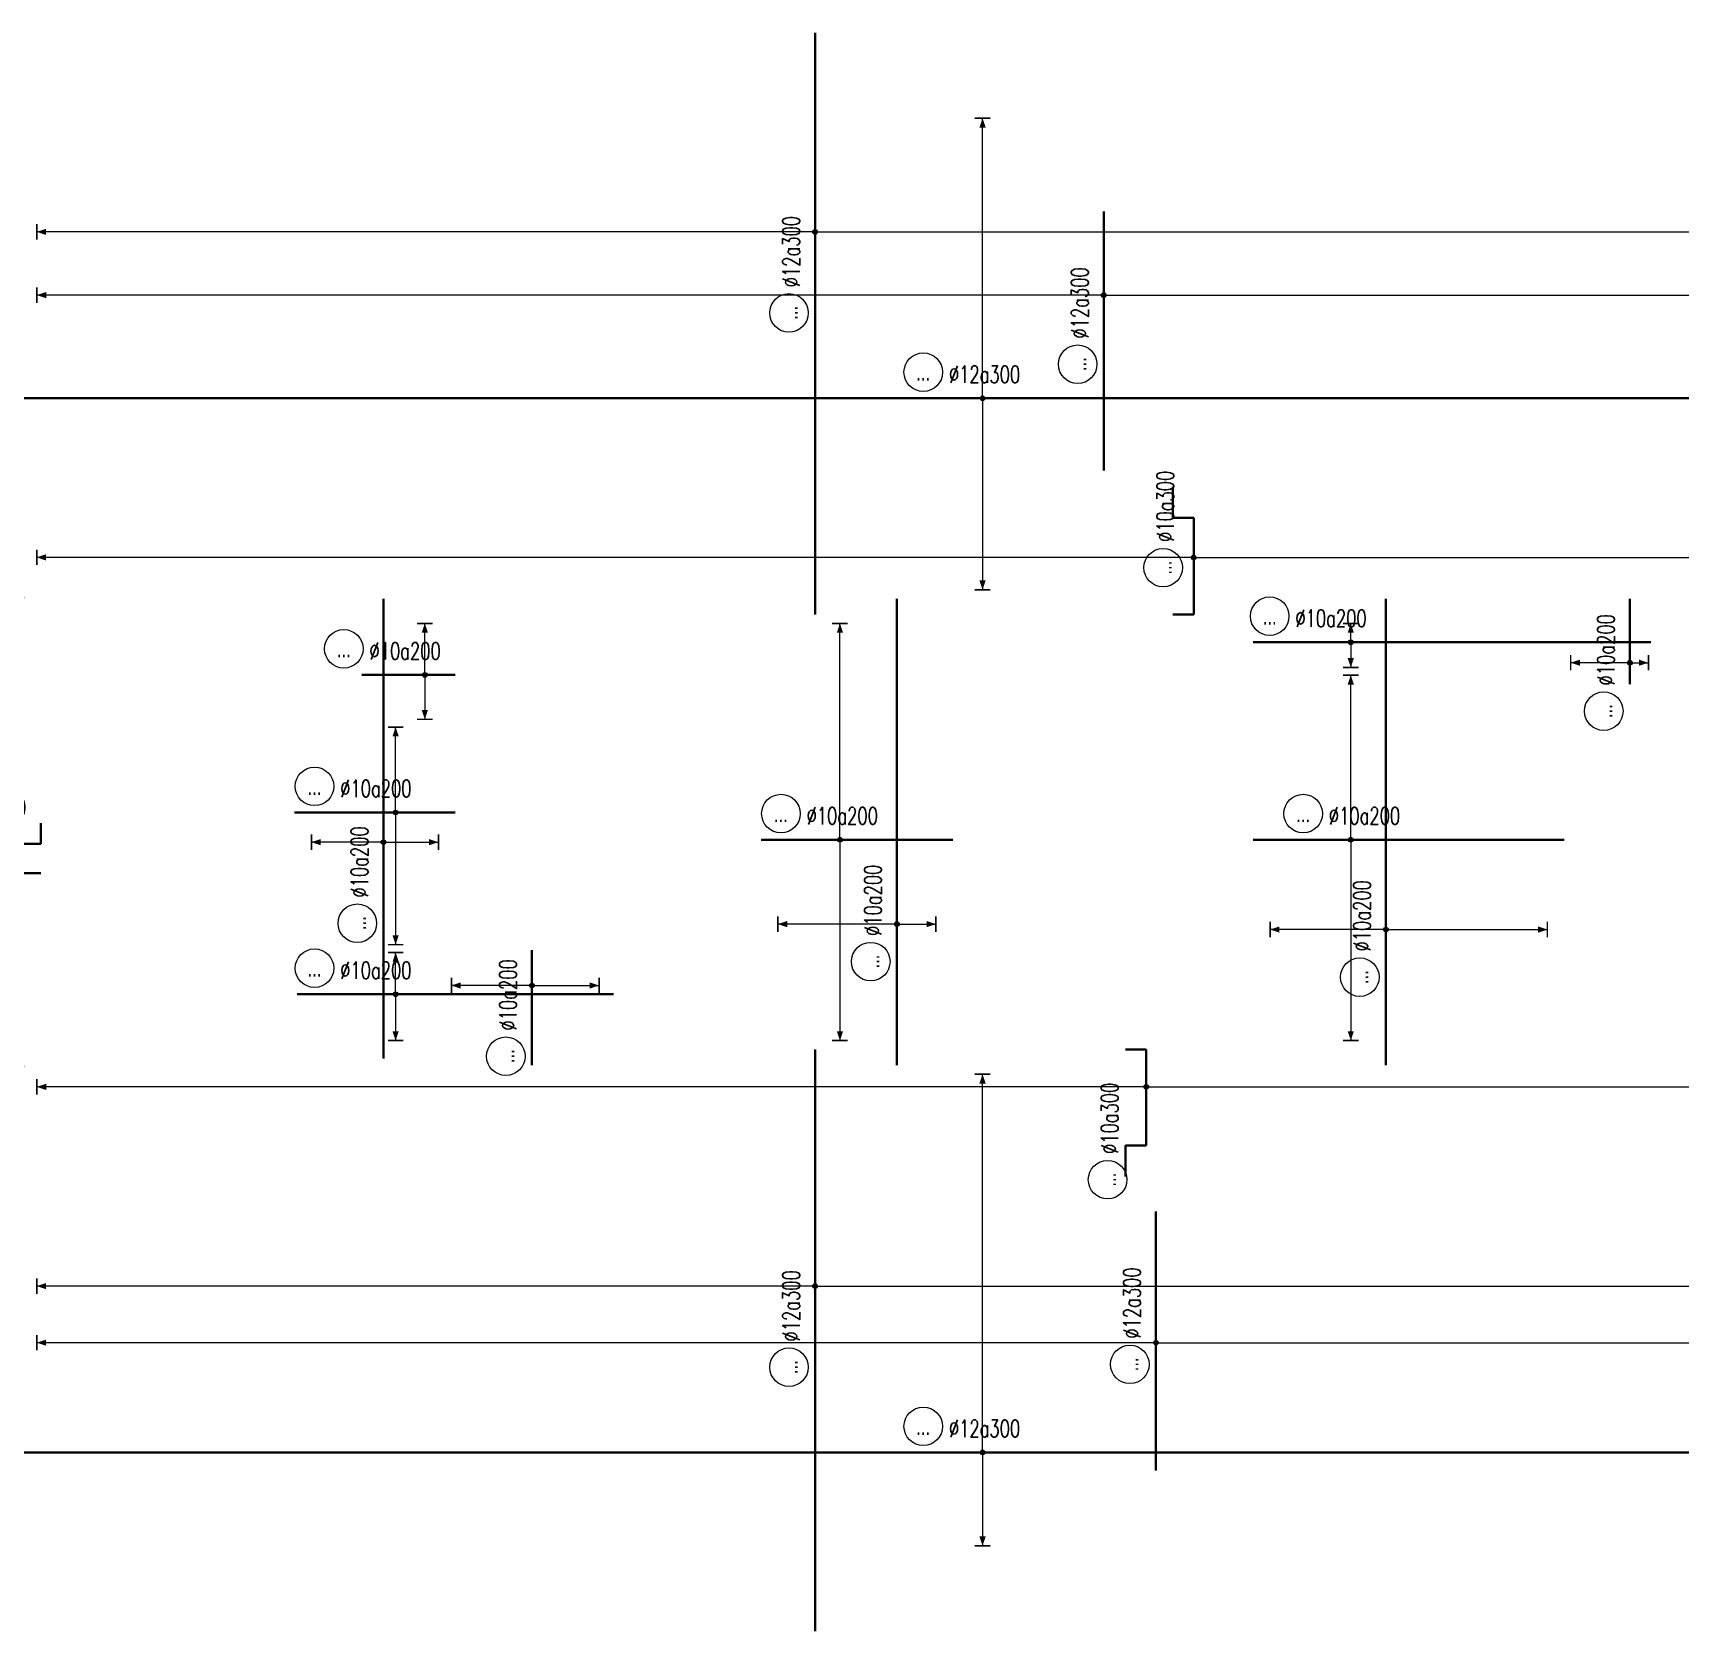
# Model space of a CAD drawing. Header units: millimetres. Extents: x 118516 to 587762, y -24154 to 50684.
# Drawn here: x 141950 to 173735, y 8280 to 39120 of the extents above; entities that cross this region are included whole.
import ezdxf
from ezdxf.enums import TextEntityAlignment as Align

# ---------------------------------------------------------------- set-up
doc = ezdxf.new("R2010")
doc.units = ezdxf.units.MM
doc.layers.get('0').update_dxf_attribs({"lineweight": 20})
for name, color, linetype, lineweight in [('NDC_S_DIM', 1, 'Continuous', 15), ('NDC_S_REBAR', 4, 'Continuous', 35), ('NDC_S_VN TEXT', 7, 'Continuous', 20)]:
    doc.layers.add(name, color=color, linetype=linetype, lineweight=lineweight)
doc.styles.add('ARIAL', font='arial.ttf', dxfattribs={"width": 0.7})
doc.styles.add('NDC_ROMANS', font='romans.shx', dxfattribs={"width": 0.7})

# ---------------------------------------------------------------- blocks, each defined once
blk = doc.blocks.new('*U42')
h = blk.add_hatch(color=6)
edge = h.paths.add_edge_path()
edge.add_arc((-75.12, 0), 0.3, 0, 360)
at = {"layer": 'NDC_S_DIM', "color": 6}
for q in [(-75.12, 48.66), (-75.12, -12.01)]:
    blk.add_line((-75.12, 0), q, dxfattribs=at)
for points in [[(-76.12, 48.66, 0.2, 0.2, 0), (-74.12, 48.66, 0, 0, 0)], [(-76.12, -12.01, 0.2, 0.2, 0), (-74.12, -12.01, 0, 0, 0)]]:
    blk.add_lwpolyline(points, format="xyseb", dxfattribs=at)
at = {"layer": 'NDC_S_DIM'}
blk.add_circle((-82.75, 3.36), 2.48, dxfattribs=at)
at = {"layer": 'NDC_S_DIM', "color": 6}
blk.add_circle((-75.12, 0), 0.3, dxfattribs=at)
for points in [[(-75.52, 47.46), (-75.12, 48.66), (-74.72, 47.46)], [(-75.52, -10.81), (-75.12, -12.01), (-74.72, -10.81)]]:
    blk.add_solid(points, dxfattribs=at)
at = {"layer": 'NDC_S_REBAR'}
for q in [(-275.95, 0), (137.51, 0)]:
    blk.add_line((0, 0), q, dxfattribs=at)
at = {"layer": 'NDC_S_VN TEXT', "style": 'ARIAL', "width": 0.7}
blk.add_attdef('KHT', text='', height=2.2, dxfattribs=at).set_placement((-82.75, 3.36), align=Align.MIDDLE_CENTER)
at = {"layer": 'NDC_S_VN TEXT', "color": 3, "style": 'NDC_ROMANS', "width": 0.7}
blk.add_attdef('DKT', (-79.45, 1.98), '', height=2.2, dxfattribs=at)
blk = doc.blocks.new('*U43')
h = blk.add_hatch(color=6)
edge = h.paths.add_edge_path()
edge.add_arc((9.16, 0), 0.3, 0, 360)
at = {"layer": 'NDC_S_DIM', "color": 6}
for q in [(9.16, 35.47), (9.16, -24.86)]:
    blk.add_line((9.16, 0), q, dxfattribs=at)
for points in [[(8.16, 35.47, 0.2, 0.2, 0), (10.16, 35.47, 0, 0, 0)], [(8.16, -24.86, 0.2, 0.2, 0), (10.16, -24.86, 0, 0, 0)]]:
    blk.add_lwpolyline(points, format="xyseb", dxfattribs=at)
at = {"layer": 'NDC_S_DIM'}
blk.add_circle((-5.62, 3.36), 2.48, dxfattribs=at)
at = {"layer": 'NDC_S_DIM', "color": 6}
blk.add_circle((9.16, 0), 0.3, dxfattribs=at)
for points in [[(8.76, 34.27), (9.16, 35.47), (9.56, 34.27)], [(8.76, -23.66), (9.16, -24.86), (9.56, -23.66)]]:
    blk.add_solid(points, dxfattribs=at)
at = {"layer": 'NDC_S_REBAR'}
for p, q in [((0, 0), (-36.15, 0)), ((-36.15, 0), (-36.15, 0)), ((0, 0), (43.52, 0)), ((43.52, 0), (43.52, 0)), ((43.52, 0), (43.52, 0)), ((-36.15, 0), (-36.15, 0))]:
    blk.add_line(p, q, dxfattribs=at)
at = {"layer": 'NDC_S_VN TEXT', "style": 'ARIAL', "width": 0.7}
blk.add_attdef('KHT', text='', height=2.2, dxfattribs=at).set_placement((-5.62, 3.36), align=Align.MIDDLE_CENTER)
at = {"layer": 'NDC_S_VN TEXT', "color": 3, "style": 'NDC_ROMANS', "width": 0.7}
blk.add_attdef('DKT', (-2.32, 1.98), '', height=2.2, dxfattribs=at)
blk = doc.blocks.new('*U49')
h = blk.add_hatch(color=6)
edge = h.paths.add_edge_path()
edge.add_arc((4.81, 0), 0.3, 0, 360)
at = {"layer": 'NDC_S_DIM', "color": 6}
for q in [(4.81, 100.13), (4.81, -154.87)]:
    blk.add_line((4.81, 0), q, dxfattribs=at)
for points in [[(3.81, 100.13, 0.2, 0.2, 0), (5.81, 100.13, 0, 0, 0)], [(3.81, -154.87, 0.2, 0.2, 0), (5.81, -154.87, 0, 0, 0)]]:
    blk.add_lwpolyline(points, format="xyseb", dxfattribs=at)
at = {"layer": 'NDC_S_DIM'}
blk.add_circle((-5.62, 3.36), 2.48, dxfattribs=at)
at = {"layer": 'NDC_S_DIM', "color": 6}
blk.add_circle((4.81, 0), 0.3, dxfattribs=at)
for points in [[(4.41, 98.93), (4.81, 100.13), (5.21, 98.93)], [(4.41, -153.67), (4.81, -154.87), (5.21, -153.67)]]:
    blk.add_solid(points, dxfattribs=at)
at = {"layer": 'NDC_S_REBAR'}
for p, q in [((0, 0), (-39.56, 0)), ((-39.56, 0), (-39.56, 0)), ((0, 0), (35.24, 0)), ((35.24, 0), (35.24, 0)), ((35.24, 0), (35.24, 0)), ((-39.56, 0), (-39.56, 0))]:
    blk.add_line(p, q, dxfattribs=at)
at = {"layer": 'NDC_S_VN TEXT', "style": 'ARIAL', "width": 0.7}
blk.add_attdef('KHT', text='', height=2.2, dxfattribs=at).set_placement((-5.62, 3.36), align=Align.MIDDLE_CENTER)
at = {"layer": 'NDC_S_VN TEXT', "color": 3, "style": 'NDC_ROMANS', "width": 0.7}
blk.add_attdef('DKT', (-2.32, 1.98), '', height=2.2, dxfattribs=at)
blk = doc.blocks.new('*U50')
h = blk.add_hatch(color=6)
edge = h.paths.add_edge_path()
edge.add_arc((4.81, 0), 0.3, 0, 360)
at = {"layer": 'NDC_S_DIM', "color": 6}
for q in [(4.81, 100.13), (4.81, -154.87)]:
    blk.add_line((4.81, 0), q, dxfattribs=at)
for points in [[(3.81, 100.13, 0.2, 0.2, 0), (5.81, 100.13, 0, 0, 0)], [(3.81, -154.87, 0.2, 0.2, 0), (5.81, -154.87, 0, 0, 0)]]:
    blk.add_lwpolyline(points, format="xyseb", dxfattribs=at)
at = {"layer": 'NDC_S_DIM'}
blk.add_circle((-5.62, 3.36), 2.48, dxfattribs=at)
at = {"layer": 'NDC_S_DIM', "color": 6}
blk.add_circle((4.81, 0), 0.3, dxfattribs=at)
for points in [[(4.41, 98.93), (4.81, 100.13), (5.21, 98.93)], [(4.41, -153.67), (4.81, -154.87), (5.21, -153.67)]]:
    blk.add_solid(points, dxfattribs=at)
at = {"layer": 'NDC_S_REBAR'}
for p, q in [((0, 0), (-44.4, 0)), ((-44.4, 0), (-44.4, 0)), ((0, 0), (30.4, 0)), ((30.4, 0), (30.4, 0)), ((30.4, 0), (30.4, 0)), ((-44.4, 0), (-44.4, 0))]:
    blk.add_line(p, q, dxfattribs=at)
at = {"layer": 'NDC_S_VN TEXT', "style": 'ARIAL', "width": 0.7}
blk.add_attdef('KHT', text='', height=2.2, dxfattribs=at).set_placement((-5.62, 3.36), align=Align.MIDDLE_CENTER)
at = {"layer": 'NDC_S_VN TEXT', "color": 3, "style": 'NDC_ROMANS', "width": 0.7}
blk.add_attdef('DKT', (-2.32, 1.98), '', height=2.2, dxfattribs=at)
blk = doc.blocks.new('*U25')
h = blk.add_hatch(color=6)
edge = h.paths.add_edge_path()
edge.add_arc((-75.12, 0), 0.3, 0, 360)
at = {"layer": 'NDC_S_DIM', "color": 6}
for q in [(-75.12, 36.04), (-75.12, -24.63)]:
    blk.add_line((-75.12, 0), q, dxfattribs=at)
for points in [[(-76.12, 36.04, 0.2, 0.2, 0), (-74.12, 36.04, 0, 0, 0)], [(-76.12, -24.63, 0.2, 0.2, 0), (-74.12, -24.63, 0, 0, 0)]]:
    blk.add_lwpolyline(points, format="xyseb", dxfattribs=at)
at = {"layer": 'NDC_S_DIM'}
blk.add_circle((-82.75, 3.36), 2.48, dxfattribs=at)
at = {"layer": 'NDC_S_DIM', "color": 6}
blk.add_circle((-75.12, 0), 0.3, dxfattribs=at)
for points in [[(-75.52, 34.84), (-75.12, 36.04), (-74.72, 34.84)], [(-75.52, -23.43), (-75.12, -24.63), (-74.72, -23.43)]]:
    blk.add_solid(points, dxfattribs=at)
at = {"layer": 'NDC_S_REBAR'}
for q in [(-275.95, 0), (137.51, 0)]:
    blk.add_line((0, 0), q, dxfattribs=at)
at = {"layer": 'NDC_S_VN TEXT', "style": 'ARIAL', "width": 0.7}
blk.add_attdef('KHT', text='', height=2.2, dxfattribs=at).set_placement((-82.75, 3.36), align=Align.MIDDLE_CENTER)
at = {"layer": 'NDC_S_VN TEXT', "color": 3, "style": 'NDC_ROMANS', "width": 0.7}
blk.add_attdef('DKT', (-79.45, 1.98), '', height=2.2, dxfattribs=at)
blk = doc.blocks.new('*U26')
h = blk.add_hatch(color=6)
edge = h.paths.add_edge_path()
edge.add_arc((3.26, 0), 0.3, 0, 360)
at = {"layer": 'NDC_S_DIM', "color": 6}
for q in [(3.26, 142.72), (3.26, -112.28)]:
    blk.add_line((3.26, 0), q, dxfattribs=at)
for points in [[(2.26, 142.72, 0.2, 0.2, 0), (4.26, 142.72, 0, 0, 0)], [(2.26, -112.28, 0.2, 0.2, 0), (4.26, -112.28, 0, 0, 0)]]:
    blk.add_lwpolyline(points, format="xyseb", dxfattribs=at)
at = {"layer": 'NDC_S_DIM'}
blk.add_circle((-8.68, 4.97), 2.48, dxfattribs=at)
at = {"layer": 'NDC_S_DIM', "color": 6}
blk.add_circle((3.26, 0), 0.3, dxfattribs=at)
for points in [[(2.86, 141.52), (3.26, 142.72), (3.66, 141.52)], [(2.86, -111.08), (3.26, -112.28), (3.66, -111.08)]]:
    blk.add_solid(points, dxfattribs=at)
at = {"layer": 'NDC_S_REBAR'}
for p, q in [((-4.29, 2.67), (-8.29, 2.67)), ((-4.29, 0), (-4.29, 2.67)), ((8.05, 0), (8.05, 2.67)), ((8.05, 2.67), (8.05, 2.67)), ((0, 0), (-4.29, 0)), ((0, 0), (8.05, 0))]:
    blk.add_line(p, q, dxfattribs=at)
at = {"layer": 'NDC_S_VN TEXT', "style": 'ARIAL', "width": 0.7}
blk.add_attdef('KHT', text='', height=2.2, dxfattribs=at).set_placement((-8.68, 4.97), align=Align.MIDDLE_CENTER)
at = {"layer": 'NDC_S_VN TEXT', "color": 3, "style": 'NDC_ROMANS', "width": 0.7}
blk.add_attdef('DKT', (-5.38, 3.6), '', height=2.2, dxfattribs=at)
blk = doc.blocks.new('*U27')
h = blk.add_hatch(color=6)
edge = h.paths.add_edge_path()
edge.add_arc((4.81, 0), 0.3, 0, 360)
at = {"layer": 'NDC_S_DIM', "color": 6}
for q in [(4.81, 148.83), (4.81, -106.17)]:
    blk.add_line((4.81, 0), q, dxfattribs=at)
for points in [[(3.81, 148.83, 0.2, 0.2, 0), (5.81, 148.83, 0, 0, 0)], [(3.81, -106.17, 0.2, 0.2, 0), (5.81, -106.17, 0, 0, 0)]]:
    blk.add_lwpolyline(points, format="xyseb", dxfattribs=at)
at = {"layer": 'NDC_S_DIM'}
blk.add_circle((3.49, 3.93), 2.48, dxfattribs=at)
at = {"layer": 'NDC_S_DIM', "color": 6}
blk.add_circle((4.81, 0), 0.3, dxfattribs=at)
for points in [[(4.41, 147.63), (4.81, 148.83), (5.21, 147.63)], [(4.41, -104.97), (4.81, -106.17), (5.21, -104.97)]]:
    blk.add_solid(points, dxfattribs=at)
at = {"layer": 'NDC_S_REBAR'}
for p, q in [((-2.52, 0), (-2.52, 2.67)), ((-2.52, 2.67), (-2.52, 2.67)), ((9.88, 0), (9.88, 2.67)), ((9.88, 2.67), (13.88, 2.67)), ((0, 0), (-2.52, 0)), ((0, 0), (9.88, 0))]:
    blk.add_line(p, q, dxfattribs=at)
at = {"layer": 'NDC_S_VN TEXT', "style": 'ARIAL', "width": 0.7}
blk.add_attdef('KHT', text='', height=2.2, dxfattribs=at).set_placement((3.49, 3.93), align=Align.MIDDLE_CENTER)
at = {"layer": 'NDC_S_VN TEXT', "color": 3, "style": 'NDC_ROMANS', "width": 0.7}
blk.add_attdef('DKT', (6.79, 2.56), '', height=2.2, dxfattribs=at)
blk = doc.blocks.new('*U29')
h = blk.add_hatch(color=6)
edge = h.paths.add_edge_path()
edge.add_arc((3.26, 0), 0.3, 0, 360)
at = {"layer": 'NDC_S_DIM', "color": 6}
for q in [(3.26, 31.71), (3.26, -28.63)]:
    blk.add_line((3.26, 0), q, dxfattribs=at)
for points in [[(2.26, 31.71, 0.2, 0.2, 0), (4.26, 31.71, 0, 0, 0)], [(2.26, -28.63, 0.2, 0.2, 0), (4.26, -28.63, 0, 0, 0)]]:
    blk.add_lwpolyline(points, format="xyseb", dxfattribs=at)
at = {"layer": 'NDC_S_DIM'}
blk.add_circle((-7.96, 4.97), 2.48, dxfattribs=at)
at = {"layer": 'NDC_S_DIM', "color": 6}
blk.add_circle((3.26, 0), 0.3, dxfattribs=at)
for points in [[(2.86, 30.51), (3.26, 31.71), (3.66, 30.51)], [(2.86, -27.43), (3.26, -28.63), (3.66, -27.43)]]:
    blk.add_solid(points, dxfattribs=at)
at = {"layer": 'NDC_S_REBAR'}
for p, q in [((-1.02, 2.67), (-5.02, 2.67)), ((-1.02, 0), (-1.02, 2.67)), ((6.38, 0), (6.38, 2.67)), ((6.38, 2.67), (6.38, 2.67)), ((0, 0), (-1.02, 0)), ((0, 0), (6.38, 0))]:
    blk.add_line(p, q, dxfattribs=at)
at = {"layer": 'NDC_S_VN TEXT', "style": 'ARIAL', "width": 0.7}
blk.add_attdef('KHT', text='', height=2.2, dxfattribs=at).set_placement((-7.96, 4.97), align=Align.MIDDLE_CENTER)
at = {"layer": 'NDC_S_VN TEXT', "color": 3, "style": 'NDC_ROMANS', "width": 0.7}
blk.add_attdef('DKT', (-4.66, 3.6), '', height=2.2, dxfattribs=at)
blk = doc.blocks.new('*U72')
h = blk.add_hatch(color=6)
edge = h.paths.add_edge_path()
edge.add_arc((0.5, 0), 0.3, 0, 360)
at = {"layer": 'NDC_S_DIM', "color": 6}
for q in [(0.5, 21.16), (0.5, -25.84)]:
    blk.add_line((0.5, 0), q, dxfattribs=at)
for points in [[(-0.5, 21.16, 0.2, 0.2, 0), (1.5, 21.16, 0, 0, 0)], [(-0.5, -25.84, 0.2, 0.2, 0), (1.5, -25.84, 0, 0, 0)]]:
    blk.add_lwpolyline(points, format="xyseb", dxfattribs=at)
at = {"layer": 'NDC_S_DIM'}
blk.add_circle((-5.62, 3.36), 2.48, dxfattribs=at)
at = {"layer": 'NDC_S_DIM', "color": 6}
blk.add_circle((0.5, 0), 0.3, dxfattribs=at)
for points in [[(0.1, 19.96), (0.5, 21.16), (0.9, 19.96)], [(0.1, -24.64), (0.5, -25.84), (0.9, -24.64)]]:
    blk.add_solid(points, dxfattribs=at)
at = {"layer": 'NDC_S_REBAR'}
for p, q in [((0, 0), (-12.04, 0)), ((-12.04, 0), (-12.04, 0)), ((0, 0), (27.96, 0)), ((27.96, 0), (27.96, 0)), ((27.96, 0), (27.96, 0)), ((-12.04, 0), (-12.04, 0))]:
    blk.add_line(p, q, dxfattribs=at)
at = {"layer": 'NDC_S_VN TEXT', "style": 'ARIAL', "width": 0.7}
blk.add_attdef('KHT', text='', height=2.2, dxfattribs=at).set_placement((-5.62, 3.36), align=Align.MIDDLE_CENTER)
at = {"layer": 'NDC_S_VN TEXT', "color": 3, "style": 'NDC_ROMANS', "width": 0.7}
blk.add_attdef('DKT', (-2.32, 1.98), '', height=2.2, dxfattribs=at)
blk = doc.blocks.new('*U71')
h = blk.add_hatch(color=6)
edge = h.paths.add_edge_path()
edge.add_arc((1.97, 0), 0.3, 0, 360)
at = {"layer": 'NDC_S_DIM', "color": 6}
for q in [(1.97, 27.83), (1.97, -25.84)]:
    blk.add_line((1.97, 0), q, dxfattribs=at)
for points in [[(0.97, 27.83, 0.2, 0.2, 0), (2.97, 27.83, 0, 0, 0)], [(0.97, -25.84, 0.2, 0.2, 0), (2.97, -25.84, 0, 0, 0)]]:
    blk.add_lwpolyline(points, format="xyseb", dxfattribs=at)
at = {"layer": 'NDC_S_DIM'}
blk.add_circle((-5.62, 3.36), 2.48, dxfattribs=at)
at = {"layer": 'NDC_S_DIM', "color": 6}
blk.add_circle((1.97, 0), 0.3, dxfattribs=at)
for points in [[(1.57, 26.63), (1.97, 27.83), (2.37, 26.63)], [(1.57, -24.64), (1.97, -25.84), (2.37, -24.64)]]:
    blk.add_solid(points, dxfattribs=at)
at = {"layer": 'NDC_S_REBAR'}
for p, q in [((0, 0), (-8.18, 0)), ((-8.18, 0), (-8.18, 0)), ((0, 0), (16.48, 0)), ((16.48, 0), (16.48, 0)), ((16.48, 0), (16.48, 0)), ((-8.18, 0), (-8.18, 0))]:
    blk.add_line(p, q, dxfattribs=at)
at = {"layer": 'NDC_S_VN TEXT', "style": 'ARIAL', "width": 0.7}
blk.add_attdef('KHT', text='', height=2.2, dxfattribs=at).set_placement((-5.62, 3.36), align=Align.MIDDLE_CENTER)
at = {"layer": 'NDC_S_VN TEXT', "color": 3, "style": 'NDC_ROMANS', "width": 0.7}
blk.add_attdef('DKT', (-2.32, 1.98), '', height=2.2, dxfattribs=at)
blk = doc.blocks.new('*U70')
h = blk.add_hatch(color=6)
edge = h.paths.add_edge_path()
edge.add_arc((4.81, 0), 0.3, 0, 360)
at = {"layer": 'NDC_S_DIM', "color": 6}
for q in [(4.81, 5.38), (4.81, -5.95)]:
    blk.add_line((4.81, 0), q, dxfattribs=at)
for points in [[(3.81, 5.38, 0.2, 0.2, 0), (5.81, 5.38, 0, 0, 0)], [(3.81, -5.95, 0.2, 0.2, 0), (5.81, -5.95, 0, 0, 0)]]:
    blk.add_lwpolyline(points, format="xyseb", dxfattribs=at)
at = {"layer": 'NDC_S_DIM'}
blk.add_circle((-5.62, 3.36), 2.48, dxfattribs=at)
at = {"layer": 'NDC_S_DIM', "color": 6}
blk.add_circle((4.81, 0), 0.3, dxfattribs=at)
for points in [[(4.41, 4.18), (4.81, 5.38), (5.21, 4.18)], [(4.41, -4.75), (4.81, -5.95), (5.21, -4.75)]]:
    blk.add_solid(points, dxfattribs=at)
at = {"layer": 'NDC_S_REBAR'}
for p, q in [((0, 0), (-7.85, 0)), ((-7.85, 0), (-7.85, 0)), ((0, 0), (32.82, 0)), ((32.82, 0), (32.82, 0)), ((32.82, 0), (32.82, 0)), ((-7.85, 0), (-7.85, 0))]:
    blk.add_line(p, q, dxfattribs=at)
at = {"layer": 'NDC_S_VN TEXT', "style": 'ARIAL', "width": 0.7}
blk.add_attdef('KHT', text='', height=2.2, dxfattribs=at).set_placement((-5.62, 3.36), align=Align.MIDDLE_CENTER)
at = {"layer": 'NDC_S_VN TEXT', "color": 3, "style": 'NDC_ROMANS', "width": 0.7}
blk.add_attdef('DKT', (-2.32, 1.98), '', height=2.2, dxfattribs=at)
blk = doc.blocks.new('*U69')
h = blk.add_hatch(color=6)
edge = h.paths.add_edge_path()
edge.add_arc((4.81, 0), 0.3, 0, 360)
at = {"layer": 'NDC_S_DIM', "color": 6}
for q in [(4.81, 10.99), (4.81, -17.01)]:
    blk.add_line((4.81, 0), q, dxfattribs=at)
for points in [[(3.81, 10.99, 0.2, 0.2, 0), (5.81, 10.99, 0, 0, 0)], [(3.81, -17.01, 0.2, 0.2, 0), (5.81, -17.01, 0, 0, 0)]]:
    blk.add_lwpolyline(points, format="xyseb", dxfattribs=at)
at = {"layer": 'NDC_S_DIM'}
blk.add_circle((-5.62, 3.36), 2.48, dxfattribs=at)
at = {"layer": 'NDC_S_DIM', "color": 6}
blk.add_circle((4.81, 0), 0.3, dxfattribs=at)
for points in [[(4.41, 9.79), (4.81, 10.99), (5.21, 9.79)], [(4.41, -15.81), (4.81, -17.01), (5.21, -15.81)]]:
    blk.add_solid(points, dxfattribs=at)
at = {"layer": 'NDC_S_REBAR'}
for p, q in [((0, 0), (-8.18, 0)), ((-8.18, 0), (-8.18, 0)), ((0, 0), (12.48, 0)), ((12.48, 0), (12.48, 0)), ((12.48, 0), (12.48, 0)), ((-8.18, 0), (-8.18, 0))]:
    blk.add_line(p, q, dxfattribs=at)
at = {"layer": 'NDC_S_VN TEXT', "style": 'ARIAL', "width": 0.7}
blk.add_attdef('KHT', text='', height=2.2, dxfattribs=at).set_placement((-5.62, 3.36), align=Align.MIDDLE_CENTER)
at = {"layer": 'NDC_S_VN TEXT', "color": 3, "style": 'NDC_ROMANS', "width": 0.7}
blk.add_attdef('DKT', (-2.32, 1.98), '', height=2.2, dxfattribs=at)
blk = doc.blocks.new('*U68')
h = blk.add_hatch(color=6)
edge = h.paths.add_edge_path()
edge.add_arc((4.81, 0), 0.3, 0, 360)
at = {"layer": 'NDC_S_DIM', "color": 6}
for q in [(4.81, 6.63), (4.81, -5.71)]:
    blk.add_line((4.81, 0), q, dxfattribs=at)
for points in [[(3.81, 6.63, 0.2, 0.2, 0), (5.81, 6.63, 0, 0, 0)], [(3.81, -5.71, 0.2, 0.2, 0), (5.81, -5.71, 0, 0, 0)]]:
    blk.add_lwpolyline(points, format="xyseb", dxfattribs=at)
at = {"layer": 'NDC_S_DIM'}
blk.add_circle((-5.62, 3.36), 2.48, dxfattribs=at)
at = {"layer": 'NDC_S_DIM', "color": 6}
blk.add_circle((4.81, 0), 0.3, dxfattribs=at)
for points in [[(4.41, 5.43), (4.81, 6.63), (5.21, 5.43)], [(4.41, -4.51), (4.81, -5.71), (5.21, -4.51)]]:
    blk.add_solid(points, dxfattribs=at)
at = {"layer": 'NDC_S_REBAR'}
for p, q in [((0, 0), (-3.28, 0)), ((-3.28, 0), (-3.28, 0)), ((0, 0), (8.72, 0)), ((8.72, 0), (8.72, 0)), ((8.72, 0), (8.72, 0)), ((-3.28, 0), (-3.28, 0))]:
    blk.add_line(p, q, dxfattribs=at)
at = {"layer": 'NDC_S_VN TEXT', "style": 'ARIAL', "width": 0.7}
blk.add_attdef('KHT', text='', height=2.2, dxfattribs=at).set_placement((-5.62, 3.36), align=Align.MIDDLE_CENTER)
at = {"layer": 'NDC_S_VN TEXT', "color": 3, "style": 'NDC_ROMANS', "width": 0.7}
blk.add_attdef('DKT', (-2.32, 1.98), '', height=2.2, dxfattribs=at)
blk = doc.blocks.new('*U67')
h = blk.add_hatch(color=6)
edge = h.paths.add_edge_path()
edge.add_arc((4.81, 0), 0.3, 0, 360)
at = {"layer": 'NDC_S_DIM', "color": 6}
for q in [(4.81, 2.43), (4.81, -3.24)]:
    blk.add_line((4.81, 0), q, dxfattribs=at)
for points in [[(3.81, 2.43, 0.2, 0.2, 0), (5.81, 2.43, 0, 0, 0)], [(3.81, -3.24, 0.2, 0.2, 0), (5.81, -3.24, 0, 0, 0)]]:
    blk.add_lwpolyline(points, format="xyseb", dxfattribs=at)
at = {"layer": 'NDC_S_DIM'}
blk.add_circle((-5.62, 3.36), 2.48, dxfattribs=at)
at = {"layer": 'NDC_S_DIM', "color": 6}
blk.add_circle((4.81, 0), 0.3, dxfattribs=at)
for points in [[(4.41, 1.23), (4.81, 2.43), (5.21, 1.23)], [(4.41, -2.04), (4.81, -3.24), (5.21, -2.04)]]:
    blk.add_solid(points, dxfattribs=at)
at = {"layer": 'NDC_S_REBAR'}
for p, q in [((0, 0), (-7.73, 0)), ((-7.73, 0), (-7.73, 0)), ((0, 0), (43.4, 0)), ((43.4, 0), (43.4, 0)), ((43.4, 0), (43.4, 0)), ((-7.73, 0), (-7.73, 0))]:
    blk.add_line(p, q, dxfattribs=at)
at = {"layer": 'NDC_S_VN TEXT', "style": 'ARIAL', "width": 0.7}
blk.add_attdef('KHT', text='', height=2.2, dxfattribs=at).set_placement((-5.62, 3.36), align=Align.MIDDLE_CENTER)
at = {"layer": 'NDC_S_VN TEXT', "color": 3, "style": 'NDC_ROMANS', "width": 0.7}
blk.add_attdef('DKT', (-2.32, 1.98), '', height=2.2, dxfattribs=at)
blk = doc.blocks.new('*U66')
h = blk.add_hatch(color=6)
edge = h.paths.add_edge_path()
edge.add_arc((-0.79, 0), 0.3, 0, 360)
at = {"layer": 'NDC_S_DIM', "color": 6}
for q in [(-0.79, 15.31), (-0.79, -5.02)]:
    blk.add_line((-0.79, 0), q, dxfattribs=at)
for points in [[(-1.79, 15.31, 0.2, 0.2, 0), (0.21, 15.31, 0, 0, 0)], [(-1.79, -5.02, 0.2, 0.2, 0), (0.21, -5.02, 0, 0, 0)]]:
    blk.add_lwpolyline(points, format="xyseb", dxfattribs=at)
at = {"layer": 'NDC_S_DIM'}
blk.add_circle((-5.62, 3.36), 2.48, dxfattribs=at)
at = {"layer": 'NDC_S_DIM', "color": 6}
blk.add_circle((-0.79, 0), 0.3, dxfattribs=at)
for points in [[(-1.19, 14.11), (-0.79, 15.31), (-0.39, 14.11)], [(-1.19, -3.82), (-0.79, -5.02), (-0.39, -3.82)]]:
    blk.add_solid(points, dxfattribs=at)
at = {"layer": 'NDC_S_REBAR'}
for p, q in [((0, 0), (-18.94, 0)), ((-18.94, 0), (-18.94, 0)), ((0, 0), (41.06, 0)), ((41.06, 0), (41.06, 0)), ((41.06, 0), (41.06, 0)), ((-18.94, 0), (-18.94, 0))]:
    blk.add_line(p, q, dxfattribs=at)
at = {"layer": 'NDC_S_VN TEXT', "style": 'ARIAL', "width": 0.7}
blk.add_attdef('KHT', text='', height=2.2, dxfattribs=at).set_placement((-5.62, 3.36), align=Align.MIDDLE_CENTER)
at = {"layer": 'NDC_S_VN TEXT', "color": 3, "style": 'NDC_ROMANS', "width": 0.7}
blk.add_attdef('DKT', (-2.32, 1.98), '', height=2.2, dxfattribs=at)
blk = doc.blocks.new('*U65')
h = blk.add_hatch(color=6)
edge = h.paths.add_edge_path()
edge.add_arc((0.5, 0), 0.3, 0, 360)
at = {"layer": 'NDC_S_DIM', "color": 6}
for q in [(0.5, 14.9), (0.5, -20.77)]:
    blk.add_line((0.5, 0), q, dxfattribs=at)
for points in [[(-0.5, 14.9, 0.2, 0.2, 0), (1.5, 14.9, 0, 0, 0)], [(-0.5, -20.77, 0.2, 0.2, 0), (1.5, -20.77, 0, 0, 0)]]:
    blk.add_lwpolyline(points, format="xyseb", dxfattribs=at)
at = {"layer": 'NDC_S_DIM'}
blk.add_circle((-5.62, 3.36), 2.48, dxfattribs=at)
at = {"layer": 'NDC_S_DIM', "color": 6}
blk.add_circle((0.5, 0), 0.3, dxfattribs=at)
for points in [[(0.1, 13.7), (0.5, 14.9), (0.9, 13.7)], [(0.1, -19.57), (0.5, -20.77), (0.9, -19.57)]]:
    blk.add_solid(points, dxfattribs=at)
at = {"layer": 'NDC_S_REBAR'}
for p, q in [((0, 0), (-16.95, 0)), ((-16.95, 0), (-16.95, 0)), ((0, 0), (43.05, 0)), ((43.05, 0), (43.05, 0)), ((43.05, 0), (43.05, 0)), ((-16.95, 0), (-16.95, 0))]:
    blk.add_line(p, q, dxfattribs=at)
at = {"layer": 'NDC_S_VN TEXT', "style": 'ARIAL', "width": 0.7}
blk.add_attdef('KHT', text='', height=2.2, dxfattribs=at).set_placement((-5.62, 3.36), align=Align.MIDDLE_CENTER)
at = {"layer": 'NDC_S_VN TEXT', "color": 3, "style": 'NDC_ROMANS', "width": 0.7}
blk.add_attdef('DKT', (-2.32, 1.98), '', height=2.2, dxfattribs=at)
blk = doc.blocks.new('*U64')
h = blk.add_hatch(color=6)
edge = h.paths.add_edge_path()
edge.add_arc((0.61, 0), 0.3, 0, 360)
at = {"layer": 'NDC_S_DIM', "color": 6}
for q in [(0.61, 7.61), (0.61, -2.39)]:
    blk.add_line((0.61, 0), q, dxfattribs=at)
for points in [[(-0.39, 7.61, 0.2, 0.2, 0), (1.61, 7.61, 0, 0, 0)], [(-0.39, -2.39, 0.2, 0.2, 0), (1.61, -2.39, 0, 0, 0)]]:
    blk.add_lwpolyline(points, format="xyseb", dxfattribs=at)
at = {"layer": 'NDC_S_DIM'}
blk.add_circle((-5.62, 3.36), 2.48, dxfattribs=at)
at = {"layer": 'NDC_S_DIM', "color": 6}
blk.add_circle((0.61, 0), 0.3, dxfattribs=at)
for points in [[(0.21, 6.41), (0.61, 7.61), (1.01, 6.41)], [(0.21, -1.19), (0.61, -2.39), (1.01, -1.19)]]:
    blk.add_solid(points, dxfattribs=at)
at = {"layer": 'NDC_S_REBAR'}
for p, q in [((0, 0), (-2.17, 0)), ((-2.17, 0), (-2.17, 0)), ((0, 0), (8.83, 0)), ((8.83, 0), (8.83, 0)), ((8.83, 0), (8.83, 0)), ((-2.17, 0), (-2.17, 0))]:
    blk.add_line(p, q, dxfattribs=at)
at = {"layer": 'NDC_S_VN TEXT', "style": 'ARIAL', "width": 0.7}
blk.add_attdef('KHT', text='', height=2.2, dxfattribs=at).set_placement((-5.62, 3.36), align=Align.MIDDLE_CENTER)
at = {"layer": 'NDC_S_VN TEXT', "color": 3, "style": 'NDC_ROMANS', "width": 0.7}
blk.add_attdef('DKT', (-2.32, 1.98), '', height=2.2, dxfattribs=at)
blk = doc.blocks.new('*U63')
h = blk.add_hatch(color=6)
edge = h.paths.add_edge_path()
edge.add_arc((4.81, 0), 0.3, 0, 360)
at = {"layer": 'NDC_S_DIM', "color": 6}
for q in [(4.81, 9.26), (4.81, -7.07)]:
    blk.add_line((4.81, 0), q, dxfattribs=at)
for points in [[(3.81, 9.26, 0.2, 0.2, 0), (5.81, 9.26, 0, 0, 0)], [(3.81, -7.07, 0.2, 0.2, 0), (5.81, -7.07, 0, 0, 0)]]:
    blk.add_lwpolyline(points, format="xyseb", dxfattribs=at)
at = {"layer": 'NDC_S_DIM'}
blk.add_circle((-5.62, 3.36), 2.48, dxfattribs=at)
at = {"layer": 'NDC_S_DIM', "color": 6}
blk.add_circle((4.81, 0), 0.3, dxfattribs=at)
for points in [[(4.41, 8.06), (4.81, 9.26), (5.21, 8.06)], [(4.41, -5.87), (4.81, -7.07), (5.21, -5.87)]]:
    blk.add_solid(points, dxfattribs=at)
at = {"layer": 'NDC_S_REBAR'}
for p, q in [((0, 0), (-23.03, 0)), ((-23.03, 0), (-23.03, 0)), ((0, 0), (36.12, 0)), ((36.12, 0), (36.12, 0)), ((36.12, 0), (36.12, 0)), ((-23.03, 0), (-23.03, 0))]:
    blk.add_line(p, q, dxfattribs=at)
at = {"layer": 'NDC_S_VN TEXT', "style": 'ARIAL', "width": 0.7}
blk.add_attdef('KHT', text='', height=2.2, dxfattribs=at).set_placement((-5.62, 3.36), align=Align.MIDDLE_CENTER)
at = {"layer": 'NDC_S_VN TEXT', "color": 3, "style": 'NDC_ROMANS', "width": 0.7}
blk.add_attdef('DKT', (-2.32, 1.98), '', height=2.2, dxfattribs=at)
blk = doc.blocks.new('*U62')
h = blk.add_hatch(color=6)
edge = h.paths.add_edge_path()
edge.add_arc((3.48, 0), 0.3, 0, 360)
at = {"layer": 'NDC_S_DIM', "color": 6}
for q in [(3.48, 10.37), (3.48, -8.63)]:
    blk.add_line((3.48, 0), q, dxfattribs=at)
for points in [[(2.48, 10.37, 0.2, 0.2, 0), (4.48, 10.37, 0, 0, 0)], [(2.48, -8.63, 0.2, 0.2, 0), (4.48, -8.63, 0, 0, 0)]]:
    blk.add_lwpolyline(points, format="xyseb", dxfattribs=at)
at = {"layer": 'NDC_S_DIM'}
blk.add_circle((-5.62, 3.36), 2.48, dxfattribs=at)
at = {"layer": 'NDC_S_DIM', "color": 6}
blk.add_circle((3.48, 0), 0.3, dxfattribs=at)
for points in [[(3.08, 9.17), (3.48, 10.37), (3.88, 9.17)], [(3.08, -7.43), (3.48, -8.63), (3.88, -7.43)]]:
    blk.add_solid(points, dxfattribs=at)
at = {"layer": 'NDC_S_REBAR'}
for p, q in [((0, 0), (-6.77, 0)), ((-6.77, 0), (-6.77, 0)), ((0, 0), (8.03, 0)), ((8.03, 0), (8.03, 0)), ((8.03, 0), (8.03, 0)), ((-6.77, 0), (-6.77, 0))]:
    blk.add_line(p, q, dxfattribs=at)
at = {"layer": 'NDC_S_VN TEXT', "style": 'ARIAL', "width": 0.7}
blk.add_attdef('KHT', text='', height=2.2, dxfattribs=at).set_placement((-5.62, 3.36), align=Align.MIDDLE_CENTER)
at = {"layer": 'NDC_S_VN TEXT', "color": 3, "style": 'NDC_ROMANS', "width": 0.7}
blk.add_attdef('DKT', (-2.32, 1.98), '', height=2.2, dxfattribs=at)
blk = doc.blocks.new('*U106')
h = blk.add_hatch(color=6)
edge = h.paths.add_edge_path()
edge.add_arc((-3.32, 0), 0.3, 0, 360)
at = {"layer": 'NDC_S_DIM', "color": 6}
for q in [(-3.32, 137.26), (-3.32, -117.74)]:
    blk.add_line((-3.32, 0), q, dxfattribs=at)
for points in [[(-4.32, 137.26, 0.2, 0.2, 0), (-2.32, 137.26, 0, 0, 0)], [(-4.32, -117.74, 0.2, 0.2, 0), (-2.32, -117.74, 0, 0, 0)]]:
    blk.add_lwpolyline(points, format="xyseb", dxfattribs=at)
at = {"layer": 'NDC_S_DIM'}
blk.add_circle((-12.22, 3.36), 2.48, dxfattribs=at)
at = {"layer": 'NDC_S_DIM', "color": 6}
blk.add_circle((-3.32, 0), 0.3, dxfattribs=at)
for points in [[(-3.72, 136.06), (-3.32, 137.26), (-2.92, 136.06)], [(-3.72, -116.54), (-3.32, -117.74), (-2.92, -116.54)]]:
    blk.add_solid(points, dxfattribs=at)
at = {"layer": 'NDC_S_REBAR'}
for p, q in [((0, 0), (-25.89, 0)), ((-25.89, 0), (-25.89, 0)), ((0, 0), (7.45, 0)), ((7.45, 0), (7.45, 0)), ((7.45, 0), (7.45, 0)), ((-25.89, 0), (-25.89, 0))]:
    blk.add_line(p, q, dxfattribs=at)
at = {"layer": 'NDC_S_VN TEXT', "style": 'ARIAL', "width": 0.7}
blk.add_attdef('KHT', text='', height=2.2, dxfattribs=at).set_placement((-12.22, 3.36), align=Align.MIDDLE_CENTER)
at = {"layer": 'NDC_S_VN TEXT', "color": 3, "style": 'NDC_ROMANS', "width": 0.7}
blk.add_attdef('DKT', (-8.92, 1.98), '', height=2.2, dxfattribs=at)
blk = doc.blocks.new('*U105')
h = blk.add_hatch(color=6)
edge = h.paths.add_edge_path()
edge.add_arc((-9.43, 0), 0.3, 0, 360)
at = {"layer": 'NDC_S_DIM', "color": 6}
for q in [(-9.43, 143.98), (-9.43, -111.02)]:
    blk.add_line((-9.43, 0), q, dxfattribs=at)
for points in [[(-10.43, 143.98, 0.2, 0.2, 0), (-8.43, 143.98, 0, 0, 0)], [(-10.43, -111.02, 0.2, 0.2, 0), (-8.43, -111.02, 0, 0, 0)]]:
    blk.add_lwpolyline(points, format="xyseb", dxfattribs=at)
at = {"layer": 'NDC_S_DIM'}
blk.add_circle((-12.22, 3.36), 2.48, dxfattribs=at)
at = {"layer": 'NDC_S_DIM', "color": 6}
blk.add_circle((-9.43, 0), 0.3, dxfattribs=at)
for points in [[(-9.83, 142.78), (-9.43, 143.98), (-9.03, 142.78)], [(-9.83, -109.82), (-9.43, -111.02), (-9.03, -109.82)]]:
    blk.add_solid(points, dxfattribs=at)
at = {"layer": 'NDC_S_REBAR'}
for p, q in [((0, 0), (-25.89, 0)), ((-25.89, 0), (-25.89, 0)), ((0, 0), (7.45, 0)), ((7.45, 0), (7.45, 0)), ((7.45, 0), (7.45, 0)), ((-25.89, 0), (-25.89, 0))]:
    blk.add_line(p, q, dxfattribs=at)
at = {"layer": 'NDC_S_VN TEXT', "style": 'ARIAL', "width": 0.7}
blk.add_attdef('KHT', text='', height=2.2, dxfattribs=at).set_placement((-12.22, 3.36), align=Align.MIDDLE_CENTER)
at = {"layer": 'NDC_S_VN TEXT', "color": 3, "style": 'NDC_ROMANS', "width": 0.7}
blk.add_attdef('DKT', (-8.92, 1.98), '', height=2.2, dxfattribs=at)

msp = doc.modelspace()

# ---------------------------------------------------------------- block references
at = {"layer": 'NDC_S_REBAR', "xscale": 150, "yscale": 150, "zscale": 150, "rotation": 90}
for name, p, values in [('*U50', (157043.9, 34559.7), {'KHT': '...', 'DKT': '%%c12a300'}), ('*U106', (162614.2, 34559.7), {'KHT': '...', 'DKT': '%%c12a300'}), ('*U27', (164349.2, 28277.8), {'KHT': '...', 'DKT': '%%c10a300'}), ('*U63', (148714.1, 22782.3), {'KHT': '...', 'DKT': '%%c10a200'}), ('*U66', (158621.3, 22041.5), {'KHT': '...', 'DKT': '%%c10a200'}), ('*U65', (168059.3, 21742.4), {'KHT': '...', 'DKT': '%%c10a200'}), ('*U64', (172766.5, 26875.4), {'KHT': '...', 'DKT': '%%c10a200'}), ('*U62', (151580.5, 20215.9), {'KHT': '...', 'DKT': '%%c10a200'}), ('*U49', (157043.9, 14214.6), {'KHT': '...', 'DKT': '%%c12a300'}), ('*U26', (163433.3, 18293), {'KHT': '...', 'DKT': '%%c10a300'}), ('*U105', (163621.6, 15259.7), {'KHT': '...', 'DKT': '%%c12a300'})]:
    msp.add_blockref(name, p, dxfattribs=at).add_auto_attribs(values)
at = {"layer": 'NDC_S_REBAR', "xscale": 150, "yscale": 150, "zscale": 150}
for name, p, values in [('*U25', (171542.9, 32069.1), {'KHT': '...', 'DKT': '%%c12a300'}), ('*U43', (135572.5, 22903.8), {'KHT': '...', 'DKT': '%%c12a300'}), ('*U29', (141143, 23469.2), {'KHT': '...', 'DKT': '%%c10a300'}), ('*U67', (166659.5, 27360.7), {'KHT': '...', 'DKT': '%%c10a200'}), ('*U68', (148791.4, 26731), {'KHT': '...', 'DKT': '%%c10a200'}), ('*U71', (157227.3, 23550.9), {'KHT': '...', 'DKT': '%%c10a200'}), ('*U72', (167305.3, 23550.9), {'KHT': '...', 'DKT': '%%c10a200'}), ('*U69', (148227.3, 24076.5), {'KHT': '...', 'DKT': '%%c10a200'}), ('*U70', (148227.3, 20567.8), {'KHT': '...', 'DKT': '%%c10a200'}), ('*U42', (171542.9, 11726.6), {'KHT': '...', 'DKT': '%%c12a300'})]:
    msp.add_blockref(name, p, dxfattribs=at).add_auto_attribs(values)

doc.saveas('drawing.dxf')
